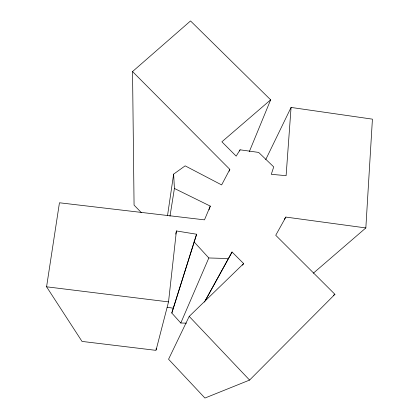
<?xml version="1.0" encoding="UTF-8"?>
<svg xmlns="http://www.w3.org/2000/svg" width="419" height="419" viewBox="0 0 419 419"><rect width="100%" height="100%" fill="white"/><g stroke="black" fill="none" stroke-linecap="round" stroke-linejoin="round"><path stroke-width="0.63" d="M313.323 273.204L365.839 227.936L372.423 119.153L291.069 107.437L265.725 159.623M291.069 107.437L286.109 175.666L271.287 174.314L273.717 166.898L258.659 152.422L240.077 149.813L236.169 156.13L221.892 141.805L270.648 99.827L190.53 20.95L132.54 71.56L134.07 205.116L141.308 212.574M132.54 71.56L229.827 169.37L221.646 184.92L185.151 165.851L173.634 174.131L174.414 188.456L210.275 206.101L204.482 219.855L59.451 202.775L46.577 286.8L82.014 341.417L156.009 350.363L168.527 301.9L176.409 230.953L196.611 234.231L171.8 313.024L180.788 323.012L186.465 323.143M156.083 349.713L156.229 348.414M167.537 215.528L173.634 174.131M169.978 216.235L174.414 188.456M175.755 234.142L176.409 230.953M171.8 313.024L196.611 234.231M209.029 209.825L210.275 206.101M229.156 171.214L229.827 169.37M239.621 151.029L240.077 149.813M249.295 151.709L270.648 99.827M180.788 323.012L208.819 257.968L194.065 241.868M204.425 302.089L232.053 252.013L243.649 263.582L189.205 316.403L168.564 359.235L204.928 398.05L249.583 380.08L334.928 294.321L275.733 235.274L285.863 217.079L365.839 227.936M205.43 300.413L232.053 252.013M242.564 265.222L243.649 263.582M284.344 219.2L285.863 217.079M333.294 295.405L334.928 294.321M208.819 257.968L228.35 258.539M46.577 286.8L168.527 301.9M167.197 307.253L173.393 308.237M189.205 316.403L249.583 380.08"/></g></svg>
